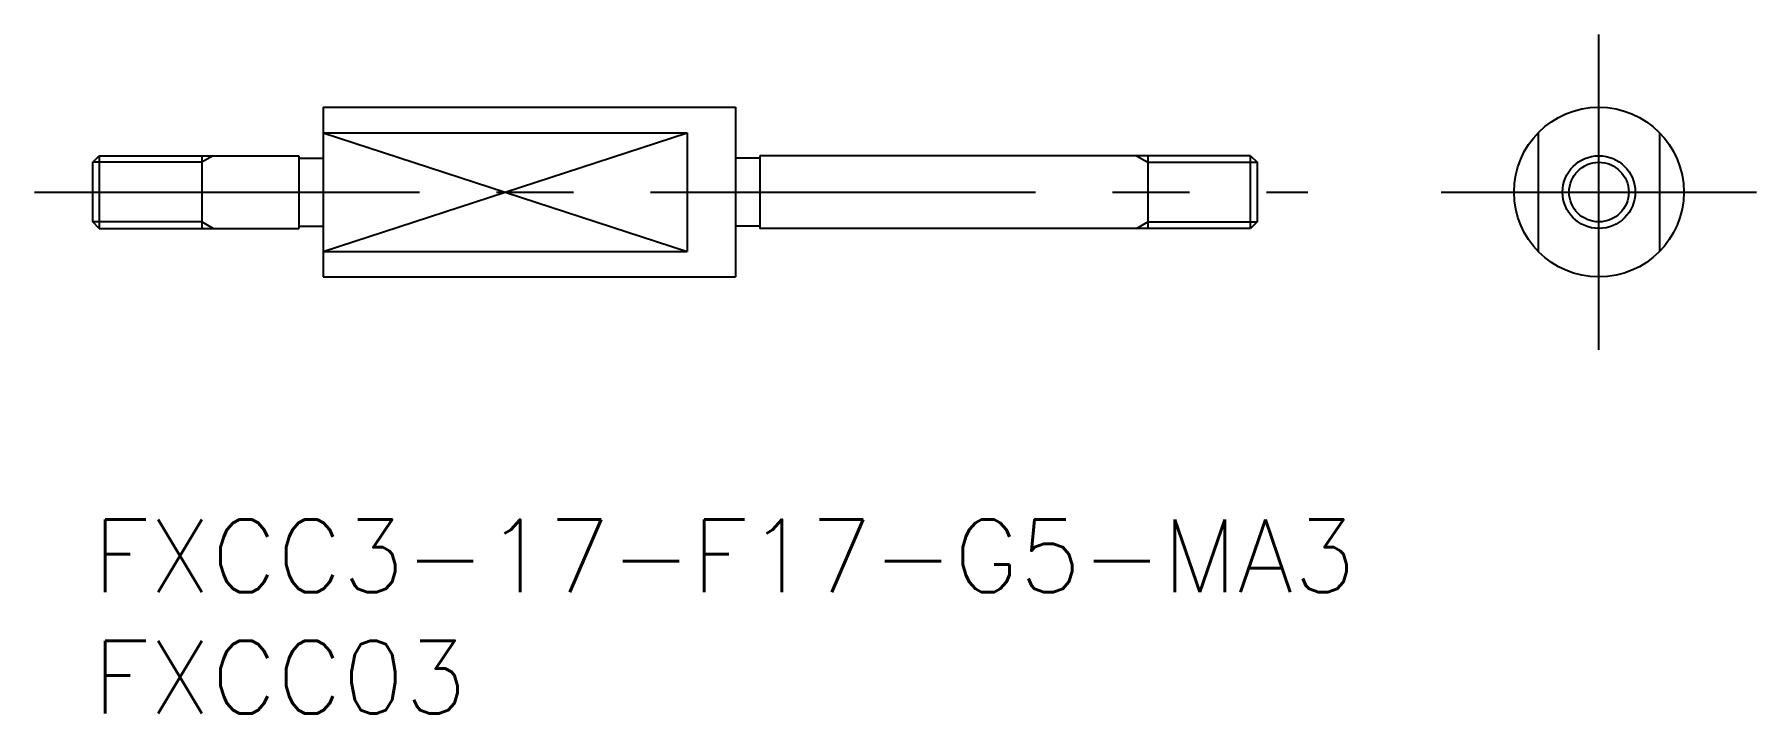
# Model space of a CAD drawing. Extents: x -2.4 to 68.6, y -8 to 20.
import ezdxf

# ---------------------------------------------------------------- set-up
doc = ezdxf.new("R2010")
doc.units = 0
doc.header["$LTSCALE"] = 0.5
doc.linetypes.add('CENTER', pattern=[50.8, 31.75, -6.35, 6.35, -6.35])
doc.linetypes.add('DASHED', pattern=[19.05, 12.7, -6.35])
for name, color, linetype in [('MSM_CENTER', 1, 'CENTER'), ('MSM_CONTINUOUS', 7, 'CONTINUOUS'), ('MSM_DASHED', 4, 'DASHED'), ('MSM_NARROW', 5, 'CONTINUOUS'), ('MSM_PART_NUMBER', 7, 'CONTINUOUS')]:
    doc.layers.add(name, color=color, linetype=linetype)
doc.styles.get("Standard").update_dxf_attribs({"font": 'txt.shx', "height": 3, "bigfont": 'bigfont.shx'})

# ---------------------------------------------------------------- blocks, each defined once
blk = doc.blocks.new('*U8')
at = {"layer": 'MSM_PART_NUMBER'}
blk.add_text('FXCC3-17-F17-G5-MA3', height=3, dxfattribs=at).set_placement((0, -3))
blk = doc.blocks.new('*U9')
at = {"layer": 'MSM_PART_NUMBER'}
blk.add_text('FXCC03', height=3, dxfattribs=at).set_placement((0, -8))

msp = doc.modelspace()

# ---------------------------------------------------------------- linework, layer by layer
at = {"layer": 'MSM_CENTER'}
for p, q in [((62.093, 7), (62.093, 20)), ((-2.405, 13.5), (50.087, 13.5)), ((55.593, 13.5), (68.593, 13.5))]:
    msp.add_line(p, q, dxfattribs=at)
at = {"layer": 'MSM_CONTINUOUS'}
for p, q in [((9.5, 17), (26.5, 17)), ((9.5, 17), (9.5, 10)), ((26.5, 17), (26.5, 10)), ((9.5, 15.949), (24.5, 15.949)), ((24.5, 15.949), (24.5, 11.051)), ((0, 14.73), (0.27, 15)), ((0.27, 15), (8.5, 15)), ((0.27, 15), (0.27, 12)), ((4.5, 15), (4.5, 12)), ((8.5, 15), (8.5, 12)), ((47.729, 15), (27.5, 15)), ((27.5, 15), (27.5, 12)), ((43.5, 15), (43.5, 12)), ((47.729, 12), (47.729, 15)), ((47.729, 15), (48, 14.73)), ((0, 12.271), (0, 14.73)), ((8.5, 14.9), (9.5, 14.9)), ((27.5, 14.9), (26.5, 14.9)), ((48, 14.73), (48, 12.271)), ((0.27, 12), (0, 12.271)), ((8.5, 12.1), (9.5, 12.1)), ((27.5, 12.1), (26.5, 12.1)), ((48, 12.271), (47.729, 12)), ((0.27, 12), (8.5, 12)), ((47.729, 12), (27.5, 12)), ((9.5, 11.051), (24.5, 11.051)), ((9.5, 10), (26.5, 10))]:
    msp.add_line(p, q, dxfattribs=at)
for radius in [3.5, 1.5]:
    msp.add_circle((62.093, 13.5), radius, dxfattribs=at)
at = {"layer": 'MSM_DASHED'}
for p, q in [((59.593, 15.949), (59.593, 11.051)), ((64.593, 15.949), (64.593, 11.051))]:
    msp.add_line(p, q, dxfattribs=at)
at = {"layer": 'MSM_NARROW'}
for p, q in [((9.5, 15.949), (24.5, 11.051)), ((9.5, 11.051), (24.5, 15.949)), ((4.969, 15), (4.5, 14.73)), ((43.031, 15), (43.5, 14.73)), ((4.5, 14.73), (0, 14.73)), ((43.5, 14.73), (48, 14.73)), ((4.5, 12.271), (0, 12.271)), ((4.969, 12), (4.5, 12.271)), ((43.031, 12), (43.5, 12.271)), ((43.5, 12.271), (48, 12.271))]:
    msp.add_line(p, q, dxfattribs=at)
msp.add_circle((62.093, 13.5), 1.229, dxfattribs=at)

# ---------------------------------------------------------------- block references
at = {"layer": 'MSM_CONTINUOUS'}
for name in ['*U8', '*U9']:
    msp.add_blockref(name, (0, 0), dxfattribs=at)

doc.saveas('drawing.dxf')
